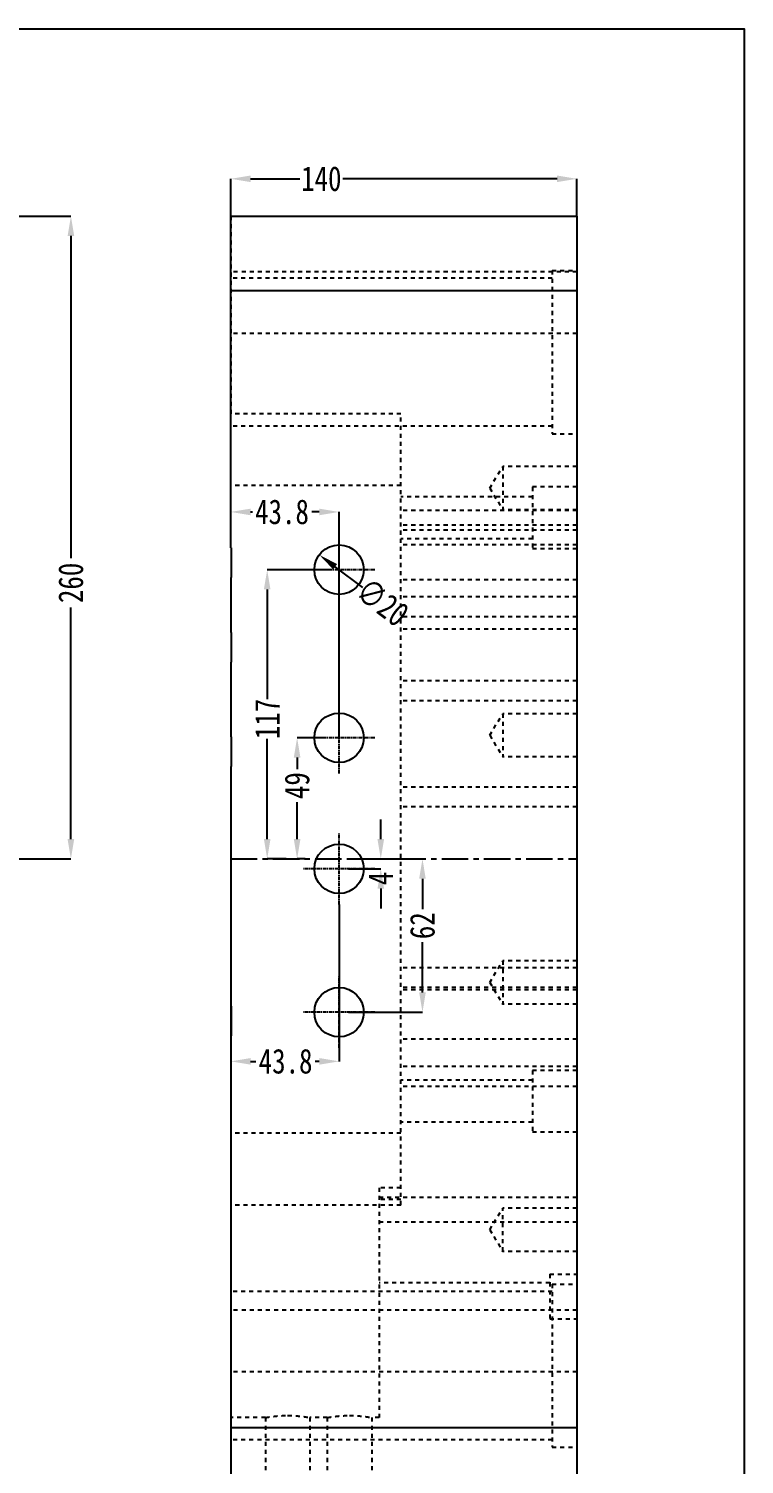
# Model space of a CAD drawing. Header units: millimetres. Extents: x 3267 to 5677, y -4731 to 2600.
# Drawn here: x 4765 to 5054, y -1776 to -1195 of the extents above; entities that cross this region are included whole.
import ezdxf

# ---------------------------------------------------------------- set-up
doc = ezdxf.new("R2010")
doc.units = ezdxf.units.MM
doc.header["$LTSCALE"] = 16.335
doc.header["$PDMODE"] = 3
doc.header["$PDSIZE"] = 0.3125
doc.linetypes.add('CENTER', pattern=[0.6, 0.375, -0.075, 0.075, -0.075])
doc.linetypes.add('HIDDEN', pattern=[0.2, 0.1, -0.1])
doc.layers.get('0').update_dxf_attribs({"linetype": 'CONTINUOUS'})
doc.layers.get('Defpoints').update_dxf_attribs({"linetype": 'CONTINUOUS'})
doc.layers.add('11', color=7, linetype='CONTINUOUS')
doc.layers.add('DEFAULT_2', color=8, linetype='HIDDEN')
doc.styles.get("Standard").update_dxf_attribs({"font": 'txt', "width": 0.8})
doc.dimstyles.new('副本 STANDARD', dxfattribs={"dimtxt": 6, "dimasz": 4, "dimexe": 0, "dimexo": 0, "dimgap": 0, "dimtad": 0, "dimdsep": 46, "dimlunit": 6, "dimtxsty": 'Standard', "dimcen": 0, "dimclrd": 4, "dimclre": 4, "dimclrt": 6, "dimazin": 2, "dimtfac": 2, "dimtofl": 0, "dimtmove": 1, "dimatfit": 3, "dimfxl": 0, "dimtolj": 1, "dimtzin": 0, "dimarcsym": 0})

# ---------------------------------------------------------------- blocks, each defined once
blk = doc.blocks.new('*D547')
at = {"color": 4, "linetype": 'Continuous', "lineweight": -2}
for p, q in [((4886.68, -1414.33), (4861.51, -1414.33)), ((4861.51, -1422.33), (4861.51, -1466.72)), ((4861.51, -1523.33), (4861.51, -1482.72)), ((4869.15, -1531.33), (4861.51, -1531.33))]:
    blk.add_line(p, q, dxfattribs=at)
at = {"color": 4}
for points in [[(4860.17, -1422.33), (4862.84, -1422.33), (4861.51, -1414.33)], [(4860.17, -1523.33), (4862.84, -1523.33), (4861.51, -1531.33)]]:
    blk.add_solid(points, dxfattribs=at)
at = {"layer": 'Defpoints', "color": 0}
for p in [(4886.68, -1414.33), (4861.51, -1531.33), (4869.15, -1531.33)]:
    blk.add_point(p, dxfattribs=at)
at = {"color": 6, "insert": (4861.51, -1474.72), "char_height": 10, "attachment_point": 5, "rotation": 90}
blk.add_mtext('\\A1;117', dxfattribs=at)
blk = doc.blocks.new('*D548')
at = {"color": 4, "linetype": 'Continuous', "lineweight": -2}
for p, q in [((4884.1, -1482.33), (4873.61, -1482.33)), ((4873.61, -1490.33), (4873.61, -1495.02)), ((4873.61, -1523.33), (4873.61, -1508.36)), ((4876.83, -1531.33), (4873.61, -1531.33))]:
    blk.add_line(p, q, dxfattribs=at)
at = {"color": 4}
for points in [[(4872.27, -1490.33), (4874.94, -1490.33), (4873.61, -1482.33)], [(4872.27, -1523.33), (4874.94, -1523.33), (4873.61, -1531.33)]]:
    blk.add_solid(points, dxfattribs=at)
at = {"layer": 'Defpoints', "color": 0}
for p in [(4884.1, -1482.33), (4873.61, -1531.33), (4876.83, -1531.33)]:
    blk.add_point(p, dxfattribs=at)
at = {"color": 6, "insert": (4873.61, -1501.69), "char_height": 10, "attachment_point": 5, "rotation": 90}
blk.add_mtext('\\A1;49', dxfattribs=at)
blk = doc.blocks.new('*D549')
at = {"color": 4, "linetype": 'Continuous', "lineweight": -2}
for p, q in [((4907.45, -1523.33), (4907.45, -1515.33)), ((4894.4, -1531.33), (4907.45, -1531.33)), ((4894.4, -1535.33), (4907.45, -1535.33)), ((4907.45, -1543.33), (4907.45, -1551.33))]:
    blk.add_line(p, q, dxfattribs=at)
at = {"color": 4}
for points in [[(4906.12, -1523.33), (4908.78, -1523.33), (4907.45, -1531.33)], [(4906.12, -1543.33), (4908.78, -1543.33), (4907.45, -1535.33)]]:
    blk.add_solid(points, dxfattribs=at)
at = {"layer": 'Defpoints', "color": 0}
for p in [(4894.4, -1531.33), (4907.45, -1531.33), (4894.4, -1535.33)]:
    blk.add_point(p, dxfattribs=at)
at = {"color": 6, "insert": (4907.45, -1539.27), "char_height": 10, "attachment_point": 5, "rotation": 90}
blk.add_mtext('\\A1;4', dxfattribs=at)
blk = doc.blocks.new('*D550')
at = {"color": 4, "linetype": 'Continuous', "lineweight": -2}
for p, q in [((4894.4, -1531.33), (4924.31, -1531.33)), ((4924.31, -1539.33), (4924.31, -1551.67)), ((4924.31, -1585.33), (4924.31, -1565.01)), ((4894.4, -1593.33), (4924.31, -1593.33))]:
    blk.add_line(p, q, dxfattribs=at)
at = {"color": 4}
for points in [[(4922.98, -1539.33), (4925.64, -1539.33), (4924.31, -1531.33)], [(4922.98, -1585.33), (4925.64, -1585.33), (4924.31, -1593.33)]]:
    blk.add_solid(points, dxfattribs=at)
at = {"layer": 'Defpoints', "color": 0}
for p in [(4894.4, -1531.33), (4894.4, -1593.33), (4924.31, -1593.33)]:
    blk.add_point(p, dxfattribs=at)
at = {"color": 6, "insert": (4924.31, -1558.34), "char_height": 10, "attachment_point": 5, "rotation": 90}
blk.add_mtext('\\A1;62', dxfattribs=at)
blk = doc.blocks.new('*D551')
at = {"color": 4, "linetype": 'Continuous', "lineweight": -2}
for p, q in [((4846.78, -1549.73), (4846.78, -1613.22)), ((4890.58, -1549.73), (4890.58, -1613.22)), ((4854.78, -1613.22), (4856.95, -1613.22)), ((4882.58, -1613.22), (4880.95, -1613.22))]:
    blk.add_line(p, q, dxfattribs=at)
at = {"color": 4}
for points in [[(4854.78, -1611.89), (4854.78, -1614.56), (4846.78, -1613.22)], [(4882.58, -1611.89), (4882.58, -1614.56), (4890.58, -1613.22)]]:
    blk.add_solid(points, dxfattribs=at)
at = {"layer": 'Defpoints', "color": 0}
for p in [(4846.78, -1549.73), (4890.58, -1549.73), (4846.78, -1613.22)]:
    blk.add_point(p, dxfattribs=at)
at = {"color": 6, "insert": (4868.95, -1613.22), "char_height": 10, "attachment_point": 5}
blk.add_mtext('\\A1;43.8', dxfattribs=at)
blk = doc.blocks.new('*D552')
at = {"color": 4, "linetype": 'Continuous', "lineweight": -2}
for p, q in [((4846.78, -1398.19), (4846.78, -1390.97)), ((4854.78, -1390.97), (4855.5, -1390.97)), ((4882.58, -1390.97), (4879.5, -1390.97)), ((4890.58, -1482.33), (4890.58, -1390.97))]:
    blk.add_line(p, q, dxfattribs=at)
at = {"color": 4}
for points in [[(4854.78, -1389.64), (4854.78, -1392.31), (4846.78, -1390.97)], [(4882.58, -1389.64), (4882.58, -1392.31), (4890.58, -1390.97)]]:
    blk.add_solid(points, dxfattribs=at)
at = {"layer": 'Defpoints', "color": 0}
for p in [(4846.78, -1390.97), (4846.78, -1398.19), (4890.58, -1482.33)]:
    blk.add_point(p, dxfattribs=at)
at = {"color": 6, "insert": (4867.5, -1390.97), "char_height": 10, "attachment_point": 5}
blk.add_mtext('\\A1;43.8', dxfattribs=at)
blk = doc.blocks.new('*D553')
at = {"color": 4, "linetype": 'Continuous', "lineweight": -2}
blk.add_line((4900.13, -1421.5), (4888.98, -1413.13), dxfattribs=at)
at = {"color": 4}
blk.add_solid([(4889.78, -1412.07), (4888.18, -1414.2), (4882.59, -1408.33)], dxfattribs=at)
at = {"layer": 'Defpoints', "color": 0}
for p in [(4882.59, -1408.33), (4898.58, -1420.34)]:
    blk.add_point(p, dxfattribs=at)
at = {"color": 6, "insert": (4908.12, -1427.51), "char_height": 10, "attachment_point": 5, "rotation": 323.0812}
blk.add_mtext('\\A1;∅20', dxfattribs=at)
blk = doc.blocks.new('*D554')
at = {"color": 4, "linetype": 'Continuous', "lineweight": -2}
for p, q in [((4846.78, -1271.33), (4846.78, -1256.21)), ((4854.78, -1256.21), (4874.74, -1256.21)), ((4978.78, -1256.21), (4892.07, -1256.21)), ((4986.78, -1271.33), (4986.78, -1256.21))]:
    blk.add_line(p, q, dxfattribs=at)
at = {"color": 4}
for points in [[(4854.78, -1254.88), (4854.78, -1257.54), (4846.78, -1256.21)], [(4978.78, -1254.88), (4978.78, -1257.54), (4986.78, -1256.21)]]:
    blk.add_solid(points, dxfattribs=at)
at = {"layer": 'Defpoints', "color": 0}
for p in [(4846.78, -1256.21), (4846.78, -1271.33), (4986.78, -1271.33)]:
    blk.add_point(p, dxfattribs=at)
at = {"color": 6, "insert": (4883.4, -1256.21), "char_height": 10, "attachment_point": 5}
blk.add_mtext('\\A1;140', dxfattribs=at)
blk = doc.blocks.new('*D556')
at = {"color": 4, "linetype": 'Continuous', "lineweight": -2}
for p, q in [((4730.64, -1271.33), (4782.11, -1271.33)), ((4782.11, -1279.33), (4782.11, -1409.67)), ((4782.11, -1523.33), (4782.11, -1429.67)), ((4730.64, -1531.33), (4782.11, -1531.33))]:
    blk.add_line(p, q, dxfattribs=at)
at = {"color": 4}
for points in [[(4780.78, -1279.33), (4783.45, -1279.33), (4782.11, -1271.33)], [(4780.78, -1523.33), (4783.45, -1523.33), (4782.11, -1531.33)]]:
    blk.add_solid(points, dxfattribs=at)
at = {"layer": 'Defpoints', "color": 0}
for p in [(4730.64, -1271.33), (4730.64, -1531.33), (4782.11, -1531.33)]:
    blk.add_point(p, dxfattribs=at)
at = {"color": 6, "insert": (4782.11, -1419.67), "char_height": 10, "attachment_point": 5, "rotation": 90}
blk.add_mtext('\\A1;260', dxfattribs=at)

msp = doc.modelspace()

# ---------------------------------------------------------------- linework, layer by layer
at = {"color": 7, "linetype": 'Continuous'}
for p, q in [((4846.778, -1405.5), (4846.778, -1271.335)), ((4846.778, -1271.335), (4986.778, -1271.335)), ((4986.778, -1271.335), (4986.778, -1791.335)), ((4846.778, -1301.335), (4986.778, -1301.335)), ((4846.778, -1405.5), (4846.978, -1405.5)), ((4846.978, -1405.5), (4846.978, -1417.5)), ((4846.778, -1417.5), (4846.778, -1439.715)), ((4846.778, -1417.5), (4846.978, -1417.5)), ((4846.778, -1439.715), (4846.978, -1439.715)), ((4846.978, -1439.715), (4846.978, -1451.715)), ((4846.778, -1451.715), (4846.778, -1481.885)), ((4846.778, -1451.715), (4846.978, -1451.715)), ((4846.778, -1481.885), (4846.978, -1481.885)), ((4846.978, -1481.885), (4846.978, -1493.885)), ((4846.778, -1493.885), (4846.778, -1590.935)), ((4846.778, -1493.885), (4846.978, -1493.885)), ((4846.778, -1590.935), (4846.978, -1590.935)), ((4846.978, -1590.935), (4846.978, -1602.935)), ((4846.778, -1602.935), (4846.978, -1602.935)), ((4846.778, -1602.935), (4846.778, -1791.335)), ((4846.778, -1761.335), (4986.778, -1761.335))]:
    msp.add_line(p, q, dxfattribs=at)
at = {"color": 1, "linetype": 'CENTER', "ltscale": 1.741537}
msp.add_line((4846.778, -1531.335), (4986.778, -1531.335), dxfattribs=at)
msp.add_lwpolyline([(4199.44, -1195.487), (5054.478, -1195.487), (5054.478, -2076.917), (4199.44, -2076.917)], close=True)
at = {"layer": '11', "color": 1, "linetype": 'CENTER', "ltscale": 0.248791}
for p, q in [((4890.582, -1428.734), (4890.582, -1399.934)), ((4904.982, -1414.334), (4876.182, -1414.334)), ((4890.582, -1496.734), (4890.582, -1467.934)), ((4904.982, -1482.334), (4876.182, -1482.334)), ((4890.582, -1549.735), (4890.582, -1520.935)), ((4904.982, -1535.335), (4876.182, -1535.335)), ((4890.582, -1607.735), (4890.582, -1578.935)), ((4904.982, -1593.335), (4876.182, -1593.335))]:
    msp.add_line(p, q, dxfattribs=at)
at = {"layer": '11', "color": 7, "linetype": 'Continuous'}
for centre in [(4890.582, -1414.334), (4890.582, -1482.334), (4890.582, -1535.335), (4890.582, -1593.335)]:
    msp.add_circle(centre, 10, dxfattribs=at)
at = {"layer": 'DEFAULT_2', "color": 8, "linetype": 'HIDDEN'}
for p, q in [((4846.978, -1351.335), (4846.978, -1271.335)), ((4986.778, -1293.835), (4846.778, -1293.835)), ((4976.778, -1293.335), (4976.778, -1359.335)), ((4976.778, -1293.335), (4986.778, -1293.335)), ((4976.778, -1296.335), (4846.778, -1296.335)), ((4986.778, -1318.835), (4846.778, -1318.835)), ((4915.582, -1351.335), (4846.778, -1351.335)), ((4915.582, -1671.335), (4915.582, -1351.335)), ((4976.778, -1356.335), (4846.778, -1356.335)), ((4976.778, -1359.335), (4986.778, -1359.335)), ((4951.52, -1381.335), (4956.778, -1372.585)), ((4956.778, -1372.585), (4956.778, -1390.085)), ((4986.778, -1372.585), (4956.778, -1372.585)), ((4915.582, -1380.335), (4846.778, -1380.335)), ((4951.52, -1381.335), (4956.778, -1390.085)), ((4986.778, -1380.865), (4968.778, -1380.865)), ((4968.778, -1380.867), (4968.778, -1405.863)), ((4968.778, -1384.865), (4915.582, -1384.865)), ((4986.778, -1390.335), (4915.582, -1390.335)), ((4986.778, -1390.085), (4956.778, -1390.085)), ((4986.778, -1396.335), (4915.582, -1396.335)), ((4986.778, -1398.335), (4915.582, -1398.335)), ((4968.778, -1401.865), (4915.582, -1401.865)), ((4986.778, -1404.335), (4915.582, -1404.335)), ((4986.778, -1405.865), (4968.778, -1405.865)), ((4986.778, -1418.365), (4915.582, -1418.365)), ((4986.778, -1425.335), (4915.582, -1425.335)), ((4986.778, -1433.335), (4915.582, -1433.335)), ((4986.778, -1438.365), (4915.582, -1438.365)), ((4986.778, -1459.335), (4915.582, -1459.335)), ((4986.778, -1467.335), (4915.582, -1467.335)), ((4951.52, -1481.335), (4956.778, -1472.585)), ((4986.778, -1472.585), (4956.778, -1472.585)), ((4956.778, -1472.585), (4956.778, -1490.085)), ((4951.52, -1481.335), (4956.778, -1490.085)), ((4986.778, -1490.085), (4956.778, -1490.085)), ((4986.778, -1502.304), (4915.582, -1502.304)), ((4986.778, -1510.304), (4915.582, -1510.304)), ((4951.52, -1581.335), (4956.778, -1572.585)), ((4986.778, -1572.585), (4956.778, -1572.585)), ((4956.778, -1572.585), (4956.778, -1590.085)), ((4986.778, -1575.335), (4915.582, -1575.335)), ((4986.778, -1583.335), (4915.582, -1583.335)), ((4986.778, -1584.305), (4915.582, -1584.305)), ((4951.52, -1581.335), (4956.778, -1590.085)), ((4986.778, -1590.085), (4956.778, -1590.085)), ((4986.778, -1604.305), (4915.582, -1604.305)), ((4986.778, -1615.336), (4915.582, -1615.336)), ((4986.778, -1616.865), (4968.778, -1616.865)), ((4968.778, -1616.867), (4968.778, -1641.863)), ((4968.778, -1620.865), (4915.582, -1620.865)), ((4986.778, -1623.336), (4915.582, -1623.336)), ((4915.582, -1642.335), (4846.778, -1642.335)), ((4968.778, -1637.865), (4915.582, -1637.865)), ((4986.778, -1641.865), (4968.778, -1641.865)), ((4915.582, -1664.334), (4906.778, -1664.334)), ((4906.778, -1664.336), (4906.778, -1757.334)), ((4915.582, -1671.335), (4846.778, -1671.335)), ((4986.778, -1668.334), (4906.778, -1668.334)), ((4915.582, -1669.147), (4906.778, -1669.147)), ((4951.52, -1681.335), (4956.778, -1672.585)), ((4986.778, -1672.585), (4956.778, -1672.585)), ((4956.778, -1690.085), (4956.778, -1672.585)), ((4986.778, -1678.334), (4906.778, -1678.334)), ((4951.52, -1681.335), (4956.778, -1690.085)), ((4986.778, -1690.085), (4956.778, -1690.085)), ((4975.778, -1699.334), (4986.778, -1699.334)), ((4975.778, -1699.338), (4975.778, -1717.331)), ((4976.778, -1706.335), (4846.778, -1706.335)), ((4975.778, -1702.834), (4906.778, -1702.834)), ((4976.778, -1703.335), (4986.778, -1703.335)), ((4976.778, -1703.335), (4976.778, -1769.335)), ((4986.778, -1713.835), (4846.778, -1713.835)), ((4975.778, -1717.334), (4986.778, -1717.334)), ((4986.778, -1738.835), (4846.778, -1738.835)), ((4860.778, -1757.334), (4846.778, -1757.334)), ((4860.778, -1757.334), (4860.778, -1791.335)), ((4885.778, -1757.334), (4878.778, -1757.334)), ((4878.778, -1757.334), (4878.778, -1791.335)), ((4885.778, -1757.334), (4885.778, -1791.335)), ((4906.778, -1757.334), (4903.778, -1757.334)), ((4903.778, -1757.334), (4903.778, -1791.335)), ((4976.778, -1766.335), (4846.778, -1766.335)), ((4976.778, -1769.335), (4986.778, -1769.335))]:
    msp.add_line(p, q, dxfattribs=at)
for points, knots in [([(4860.778, -1757.334), (4860.781, -1757.332), (4860.797, -1757.333), (4860.828, -1757.324), (4860.883, -1757.316), (4860.998, -1757.294), (4861.195, -1757.26), (4861.491, -1757.208), (4861.868, -1757.145), (4862.32, -1757.074), (4862.844, -1756.996), (4863.669, -1756.883), (4864.837, -1756.746), (4866.373, -1756.612), (4868.041, -1756.522), (4869.192, -1756.501), (4869.778, -1756.501)], [0, 0, 0, 0, 0.0012185, 0.0048737, 0.0109655, 0.019485, 0.0436591, 0.0770754, 0.1194008, 0.170177, 0.2288569, 0.2948849, 0.4462827, 0.6186319, 0.8056995, 1, 1, 1, 1]), ([(4869.778, -1756.501), (4870.364, -1756.501), (4871.515, -1756.522), (4873.183, -1756.612), (4874.719, -1756.746), (4875.887, -1756.883), (4876.712, -1756.996), (4877.236, -1757.074), (4877.688, -1757.145), (4878.064, -1757.208), (4878.329, -1757.254), (4878.5, -1757.284), (4878.598, -1757.302), (4878.67, -1757.314), (4878.733, -1757.328), (4878.751, -1757.327), (4878.781, -1757.337), (4878.778, -1757.334)], [0, 0, 0, 0, 0.1942988, 0.381369, 0.5537243, 0.7051223, 0.7711501, 0.8298287, 0.8806032, 0.9229278, 0.9563427, 0.9696045, 0.9805154, 0.9890347, 0.9951266, 0.9987817, 1, 1, 1, 1]), ([(4885.778, -1757.334), (4885.781, -1757.332), (4885.797, -1757.333), (4885.828, -1757.324), (4885.883, -1757.316), (4885.998, -1757.294), (4886.195, -1757.26), (4886.491, -1757.208), (4886.868, -1757.145), (4887.32, -1757.074), (4887.844, -1756.996), (4888.669, -1756.883), (4889.837, -1756.746), (4891.373, -1756.612), (4893.041, -1756.522), (4894.192, -1756.501), (4894.778, -1756.501)], [0, 0, 0, 0, 0.0012185, 0.0048737, 0.0109655, 0.019485, 0.0436591, 0.0770754, 0.1194008, 0.170177, 0.2288569, 0.2948849, 0.4462827, 0.6186319, 0.8056995, 1, 1, 1, 1]), ([(4894.778, -1756.501), (4895.364, -1756.501), (4896.515, -1756.522), (4898.183, -1756.612), (4899.719, -1756.746), (4900.887, -1756.883), (4901.712, -1756.996), (4902.236, -1757.074), (4902.688, -1757.145), (4903.064, -1757.208), (4903.329, -1757.254), (4903.5, -1757.284), (4903.598, -1757.302), (4903.67, -1757.314), (4903.733, -1757.328), (4903.751, -1757.327), (4903.781, -1757.337), (4903.778, -1757.334)], [0, 0, 0, 0, 0.1942988, 0.381369, 0.5537243, 0.7051223, 0.7711501, 0.8298287, 0.8806032, 0.9229278, 0.9563427, 0.9696045, 0.9805154, 0.9890347, 0.9951266, 0.9987817, 1, 1, 1, 1])]:
    msp.add_open_spline(points, degree=3, knots=knots, dxfattribs=at)

# ---------------------------------------------------------------- dimensions: what is measured, and where the dimension line sits
for base, p1, p2, picture, middle in [((4846.778, -1256.21), (4986.778, -1271.335), (4846.778, -1271.335), '*D554', (4883.402, -1256.21)), ((4846.778, -1390.973), (4890.582, -1482.334), (4846.778, -1398.186), '*D552', (4867.503, -1390.973)), ((4846.778, -1613.224), (4890.582, -1549.735), (4846.778, -1549.735), '*D551', (4868.949, -1613.224))]:
    dim = msp.add_linear_dim(base=base, p1=p1, p2=p2, dimstyle='副本 STANDARD', override={"dimtxt": 10, "dimasz": 8, "dimfxl": 1.25})
    dim.commit()
    dim.dimension.update_dxf_attribs({"geometry": picture, "text_midpoint": middle, "dimtype": 160})
for base, p1, p2, picture, middle in [((4782.112, -1531.335), (4730.636, -1271.335), (4730.636, -1531.335), '*D556', (4782.112, -1419.67)), ((4861.506, -1531.335), (4886.676, -1414.334), (4869.153, -1531.335), '*D547', (4861.506, -1474.721)), ((4873.608, -1531.335), (4884.096, -1482.334), (4876.835, -1531.335), '*D548', (4873.608, -1501.69)), ((4907.45, -1531.335), (4894.397, -1535.335), (4894.397, -1531.335), '*D549', (4907.45, -1539.272)), ((4924.309, -1593.335), (4894.397, -1531.335), (4894.397, -1593.335), '*D550', (4924.309, -1558.34))]:
    dim = msp.add_linear_dim(base=base, p1=p1, p2=p2, angle=90, dimstyle='副本 STANDARD', override={"dimtxt": 10, "dimasz": 8, "dimfxl": 1.25})
    dim.commit()
    dim.dimension.update_dxf_attribs({"geometry": picture, "text_midpoint": middle, "dimtype": 160})
dim = msp.add_diameter_dim_2p(p1=(4898.577, -1420.341), p2=(4882.587, -1408.327), dimstyle='副本 STANDARD', override={"dimtxt": 10, "dimasz": 8, "dimfxl": 1.25})
dim.commit()
dim.dimension.update_dxf_attribs({"geometry": '*D553', "text_midpoint": (4908.121, -1427.512), "dimtype": 163})

doc.saveas('drawing.dxf')
